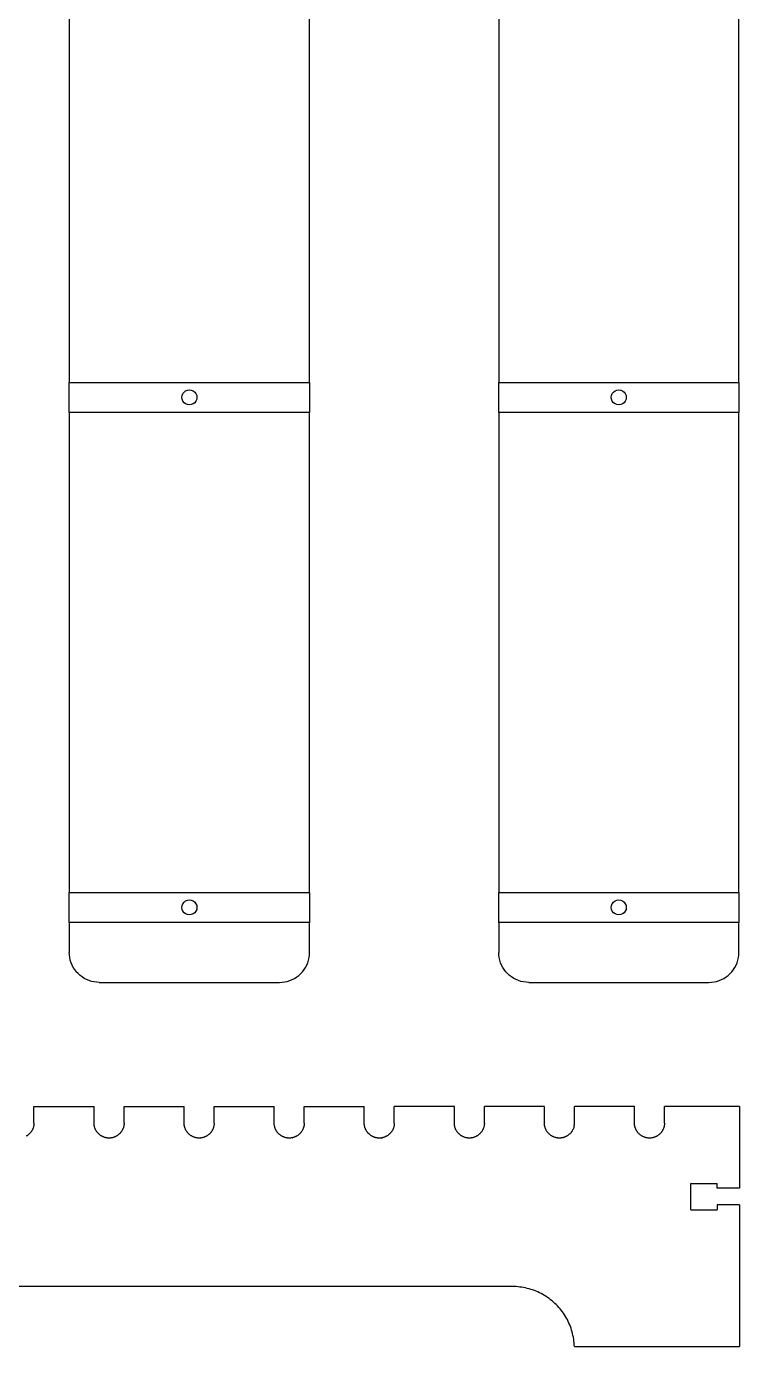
# Model space of a CAD drawing. Extents: x -24.7 to 24.7, y -45.9 to 45.9.
# Drawn here: x 12.85 to 24.73, y -45.93 to -23.93 of the extents above; entities that cross this region are included whole.
import ezdxf

# ---------------------------------------------------------------- set-up
doc = ezdxf.new("R2010")
doc.units = 0
doc.header["$MEASUREMENT"] = 0
doc.layers.get('0').update_dxf_attribs({"linetype": 'CONTINUOUS'})

msp = doc.modelspace()

# ---------------------------------------------------------------- linework, layer by layer
at = {"color": 3}
for p, q in [((13.568, -21.86), (13.568, -29.86)), ((17.568, -29.86), (17.568, -21.86)), ((20.719, -21.86), (20.719, -29.86)), ((24.719, -29.86), (24.719, -21.86)), ((13.568, -30.36), (13.568, -29.86)), ((17.568, -29.86), (17.568, -30.36)), ((20.719, -30.36), (20.719, -29.86)), ((24.719, -29.86), (24.719, -30.36)), ((13.568, -30.36), (13.568, -38.36)), ((17.568, -38.36), (17.568, -30.36)), ((20.719, -30.36), (20.719, -38.36)), ((24.719, -38.36), (24.719, -30.36)), ((13.568, -38.86), (13.568, -38.36)), ((17.568, -38.36), (17.568, -38.86)), ((20.719, -38.86), (20.719, -38.36)), ((24.719, -38.36), (24.719, -38.86)), ((13.568, -38.86), (13.568, -39.359)), ((17.568, -39.359), (17.568, -38.86)), ((20.719, -38.86), (20.719, -39.359)), ((24.719, -39.359), (24.719, -38.86)), ((12.98, -42.203), (12.98, -41.928)), ((13.98, -42.203), (13.98, -41.928)), ((14.48, -42.203), (14.48, -41.928)), ((15.48, -42.203), (15.48, -41.928)), ((15.98, -42.203), (15.98, -41.928)), ((16.98, -42.203), (16.98, -41.928)), ((17.48, -42.203), (17.48, -41.928)), ((18.48, -42.203), (18.48, -41.928)), ((18.98, -42.203), (18.98, -41.928)), ((19.98, -42.203), (19.98, -41.928)), ((20.48, -42.203), (20.48, -41.928)), ((21.48, -42.203), (21.48, -41.928)), ((21.98, -42.203), (21.98, -41.928)), ((22.98, -42.203), (22.98, -41.928)), ((23.48, -42.203), (23.48, -41.928)), ((24.73, -41.928), (24.73, -43.287)), ((23.918, -43.647), (23.918, -43.209)), ((24.355, -43.287), (24.355, -43.209)), ((24.355, -43.568), (24.355, -43.647)), ((24.73, -43.568), (24.73, -45.928)), ((21.979, -45.928), (21.979, -45.926))]:
    msp.add_line(p, q, dxfattribs=at)
at = {"color": 1}
for p, q in [((13.568, -29.86), (17.568, -29.86)), ((20.719, -29.86), (24.719, -29.86)), ((17.568, -30.36), (13.568, -30.36)), ((24.719, -30.36), (20.719, -30.36)), ((13.568, -38.36), (17.568, -38.36)), ((20.719, -38.36), (24.719, -38.36)), ((17.568, -38.86), (13.568, -38.86)), ((24.719, -38.86), (20.719, -38.86)), ((14.068, -39.859), (17.068, -39.859)), ((21.219, -39.859), (24.219, -39.859)), ((12.98, -41.928), (13.98, -41.928)), ((14.48, -41.928), (15.48, -41.928)), ((15.98, -41.928), (16.98, -41.928)), ((17.48, -41.928), (18.48, -41.928)), ((19.98, -41.928), (18.98, -41.928)), ((21.48, -41.928), (20.48, -41.928)), ((22.98, -41.928), (21.98, -41.928)), ((24.73, -41.928), (23.48, -41.928)), ((23.918, -43.209), (24.355, -43.209)), ((24.73, -43.287), (24.355, -43.287)), ((23.918, -43.647), (24.355, -43.647)), ((24.73, -43.568), (24.355, -43.568)), ((20.979, -44.928), (5.98, -44.928)), ((21.979, -45.928), (24.73, -45.928))]:
    msp.add_line(p, q, dxfattribs=at)
for p, q in [((15.443, -30.11), (15.447, -30.077)), ((15.447, -30.142), (15.443, -30.11)), ((15.447, -30.077), (15.46, -30.047)), ((15.46, -30.047), (15.48, -30.021)), ((15.48, -30.021), (15.505, -30.001)), ((15.505, -30.001), (15.536, -29.989)), ((15.536, -29.989), (15.568, -29.985)), ((15.568, -29.985), (15.6, -29.989)), ((15.6, -29.989), (15.63, -30.001)), ((15.63, -30.001), (15.656, -30.021)), ((15.656, -30.021), (15.676, -30.047)), ((15.676, -30.047), (15.689, -30.077)), ((15.689, -30.077), (15.693, -30.11)), ((15.693, -30.11), (15.689, -30.142)), ((22.594, -30.11), (22.598, -30.077)), ((22.598, -30.142), (22.594, -30.11)), ((22.598, -30.077), (22.611, -30.047)), ((22.611, -30.047), (22.63, -30.021)), ((22.63, -30.021), (22.656, -30.001)), ((22.656, -30.001), (22.686, -29.989)), ((22.686, -29.989), (22.719, -29.985)), ((22.719, -29.985), (22.751, -29.989)), ((22.751, -29.989), (22.781, -30.001)), ((22.781, -30.001), (22.807, -30.021)), ((22.807, -30.021), (22.827, -30.047)), ((22.827, -30.047), (22.839, -30.077)), ((22.839, -30.077), (22.844, -30.11)), ((22.844, -30.11), (22.839, -30.142)), ((15.46, -30.172), (15.447, -30.142)), ((15.48, -30.198), (15.46, -30.172)), ((15.505, -30.218), (15.48, -30.198)), ((15.536, -30.23), (15.505, -30.218)), ((15.568, -30.235), (15.536, -30.23)), ((15.6, -30.23), (15.568, -30.235)), ((15.63, -30.218), (15.6, -30.23)), ((15.656, -30.198), (15.63, -30.218)), ((15.676, -30.172), (15.656, -30.198)), ((15.689, -30.142), (15.676, -30.172)), ((22.611, -30.172), (22.598, -30.142)), ((22.63, -30.198), (22.611, -30.172)), ((22.656, -30.218), (22.63, -30.198)), ((22.686, -30.23), (22.656, -30.218)), ((22.719, -30.235), (22.686, -30.23)), ((22.751, -30.23), (22.719, -30.235)), ((22.781, -30.218), (22.751, -30.23)), ((22.807, -30.198), (22.781, -30.218)), ((22.827, -30.172), (22.807, -30.198)), ((22.839, -30.142), (22.827, -30.172)), ((15.505, -38.501), (15.536, -38.489)), ((15.536, -38.489), (15.568, -38.485)), ((15.568, -38.485), (15.6, -38.489)), ((15.6, -38.489), (15.63, -38.501)), ((22.656, -38.501), (22.686, -38.489)), ((22.686, -38.489), (22.719, -38.485)), ((22.719, -38.485), (22.751, -38.489)), ((22.751, -38.489), (22.781, -38.501)), ((15.443, -38.61), (15.447, -38.577)), ((15.447, -38.642), (15.443, -38.61)), ((15.447, -38.577), (15.46, -38.547)), ((15.46, -38.672), (15.447, -38.642)), ((15.46, -38.547), (15.48, -38.521)), ((15.48, -38.698), (15.46, -38.672)), ((15.48, -38.521), (15.505, -38.501)), ((15.505, -38.718), (15.48, -38.698)), ((15.536, -38.73), (15.505, -38.718)), ((15.63, -38.718), (15.6, -38.73)), ((15.63, -38.501), (15.656, -38.521)), ((15.656, -38.698), (15.63, -38.718)), ((15.656, -38.521), (15.676, -38.547)), ((15.676, -38.672), (15.656, -38.698)), ((15.676, -38.547), (15.689, -38.577)), ((15.689, -38.642), (15.676, -38.672)), ((15.689, -38.577), (15.693, -38.61)), ((15.693, -38.61), (15.689, -38.642)), ((22.594, -38.61), (22.598, -38.577)), ((22.598, -38.642), (22.594, -38.61)), ((22.598, -38.577), (22.611, -38.547)), ((22.611, -38.672), (22.598, -38.642)), ((22.611, -38.547), (22.63, -38.521)), ((22.63, -38.698), (22.611, -38.672)), ((22.63, -38.521), (22.656, -38.501)), ((22.656, -38.718), (22.63, -38.698)), ((22.686, -38.73), (22.656, -38.718)), ((22.781, -38.718), (22.751, -38.73)), ((22.781, -38.501), (22.807, -38.521)), ((22.807, -38.698), (22.781, -38.718)), ((22.807, -38.521), (22.827, -38.547)), ((22.827, -38.672), (22.807, -38.698)), ((22.827, -38.547), (22.839, -38.577)), ((22.839, -38.642), (22.827, -38.672)), ((22.839, -38.577), (22.844, -38.61)), ((22.844, -38.61), (22.839, -38.642)), ((15.568, -38.735), (15.536, -38.73)), ((15.6, -38.73), (15.568, -38.735)), ((22.719, -38.735), (22.686, -38.73)), ((22.751, -38.73), (22.719, -38.735)), ((13.57, -39.402), (13.568, -39.359)), ((17.566, -39.402), (17.568, -39.359)), ((20.721, -39.402), (20.719, -39.359)), ((24.717, -39.402), (24.719, -39.359)), ((13.575, -39.446), (13.57, -39.402)), ((13.585, -39.488), (13.575, -39.446)), ((13.598, -39.53), (13.585, -39.488)), ((13.615, -39.57), (13.598, -39.53)), ((13.635, -39.609), (13.615, -39.57)), ((17.501, -39.609), (17.521, -39.57)), ((17.521, -39.57), (17.538, -39.53)), ((17.538, -39.53), (17.551, -39.488)), ((17.551, -39.488), (17.56, -39.446)), ((17.56, -39.446), (17.566, -39.402)), ((20.726, -39.446), (20.721, -39.402)), ((20.736, -39.488), (20.726, -39.446)), ((20.749, -39.53), (20.736, -39.488)), ((20.766, -39.57), (20.749, -39.53)), ((20.786, -39.609), (20.766, -39.57)), ((24.652, -39.609), (24.672, -39.57)), ((24.672, -39.57), (24.689, -39.53)), ((24.689, -39.53), (24.702, -39.488)), ((24.702, -39.488), (24.711, -39.446)), ((24.711, -39.446), (24.717, -39.402)), ((13.658, -39.646), (13.635, -39.609)), ((13.685, -39.68), (13.658, -39.646)), ((13.714, -39.712), (13.685, -39.68)), ((13.747, -39.742), (13.714, -39.712)), ((13.781, -39.768), (13.747, -39.742)), ((13.818, -39.792), (13.781, -39.768)), ((13.857, -39.812), (13.818, -39.792)), ((13.897, -39.829), (13.857, -39.812)), ((17.239, -39.829), (17.279, -39.812)), ((17.279, -39.812), (17.318, -39.792)), ((17.318, -39.792), (17.355, -39.768)), ((17.355, -39.768), (17.389, -39.742)), ((17.389, -39.742), (17.421, -39.712)), ((17.421, -39.712), (17.451, -39.68)), ((17.451, -39.68), (17.477, -39.646)), ((17.477, -39.646), (17.501, -39.609)), ((20.809, -39.646), (20.786, -39.609)), ((20.836, -39.68), (20.809, -39.646)), ((20.865, -39.712), (20.836, -39.68)), ((20.897, -39.742), (20.865, -39.712)), ((20.932, -39.768), (20.897, -39.742)), ((20.969, -39.792), (20.932, -39.768)), ((21.007, -39.812), (20.969, -39.792)), ((21.048, -39.829), (21.007, -39.812)), ((24.39, -39.829), (24.43, -39.812)), ((24.43, -39.812), (24.469, -39.792)), ((24.469, -39.792), (24.506, -39.768)), ((24.506, -39.768), (24.54, -39.742)), ((24.54, -39.742), (24.572, -39.712)), ((24.572, -39.712), (24.602, -39.68)), ((24.602, -39.68), (24.628, -39.646)), ((24.628, -39.646), (24.652, -39.609)), ((13.938, -39.842), (13.897, -39.829)), ((13.981, -39.851), (13.938, -39.842)), ((14.024, -39.857), (13.981, -39.851)), ((14.068, -39.859), (14.024, -39.857)), ((17.068, -39.859), (17.111, -39.857)), ((17.111, -39.857), (17.155, -39.851)), ((17.155, -39.851), (17.197, -39.842)), ((17.197, -39.842), (17.239, -39.829)), ((21.089, -39.842), (21.048, -39.829)), ((21.132, -39.851), (21.089, -39.842)), ((21.175, -39.857), (21.132, -39.851)), ((21.219, -39.859), (21.175, -39.857)), ((24.219, -39.859), (24.262, -39.857)), ((24.262, -39.857), (24.306, -39.851)), ((24.306, -39.851), (24.348, -39.842)), ((24.348, -39.842), (24.39, -39.829)), ((12.978, -42.234), (12.977, -42.242)), ((12.979, -42.226), (12.978, -42.234)), ((12.98, -42.219), (12.979, -42.226)), ((12.98, -42.203), (12.98, -42.211)), ((12.98, -42.211), (12.98, -42.219)), ((13.98, -42.211), (13.98, -42.203)), ((13.981, -42.219), (13.98, -42.211)), ((13.981, -42.226), (13.981, -42.219)), ((13.982, -42.234), (13.981, -42.226)), ((13.983, -42.242), (13.982, -42.234)), ((14.478, -42.234), (14.477, -42.242)), ((14.479, -42.226), (14.478, -42.234)), ((14.48, -42.219), (14.479, -42.226)), ((14.48, -42.203), (14.48, -42.211)), ((14.48, -42.211), (14.48, -42.219)), ((15.48, -42.211), (15.48, -42.203)), ((15.481, -42.219), (15.48, -42.211)), ((15.481, -42.226), (15.481, -42.219)), ((15.482, -42.234), (15.481, -42.226)), ((15.483, -42.242), (15.482, -42.234)), ((15.978, -42.234), (15.977, -42.242)), ((15.979, -42.226), (15.978, -42.234)), ((15.98, -42.219), (15.979, -42.226)), ((15.98, -42.203), (15.98, -42.211)), ((15.98, -42.211), (15.98, -42.219)), ((16.98, -42.211), (16.98, -42.203)), ((16.981, -42.219), (16.98, -42.211)), ((16.981, -42.226), (16.981, -42.219)), ((16.982, -42.234), (16.981, -42.226)), ((16.983, -42.242), (16.982, -42.234)), ((17.478, -42.234), (17.477, -42.242)), ((17.479, -42.226), (17.478, -42.234)), ((17.48, -42.219), (17.479, -42.226)), ((17.48, -42.203), (17.48, -42.211)), ((17.48, -42.211), (17.48, -42.219)), ((18.48, -42.211), (18.48, -42.203)), ((18.481, -42.219), (18.48, -42.211)), ((18.481, -42.226), (18.481, -42.219)), ((18.482, -42.234), (18.481, -42.226)), ((18.483, -42.242), (18.482, -42.234)), ((18.978, -42.234), (18.977, -42.242)), ((18.979, -42.226), (18.978, -42.234)), ((18.98, -42.219), (18.979, -42.226)), ((18.98, -42.203), (18.98, -42.211)), ((18.98, -42.211), (18.98, -42.219)), ((19.98, -42.211), (19.98, -42.203)), ((19.981, -42.219), (19.98, -42.211)), ((19.981, -42.226), (19.981, -42.219)), ((19.982, -42.234), (19.981, -42.226)), ((19.983, -42.242), (19.982, -42.234)), ((20.478, -42.234), (20.477, -42.242)), ((20.479, -42.226), (20.478, -42.234)), ((20.48, -42.219), (20.479, -42.226)), ((20.48, -42.203), (20.48, -42.211)), ((20.48, -42.211), (20.48, -42.219)), ((21.48, -42.211), (21.48, -42.203)), ((21.481, -42.219), (21.48, -42.211)), ((21.481, -42.226), (21.481, -42.219)), ((21.482, -42.234), (21.481, -42.226)), ((21.483, -42.242), (21.482, -42.234)), ((21.977, -42.242), (21.978, -42.234)), ((21.979, -42.226), (21.978, -42.234)), ((21.979, -42.226), (21.98, -42.219)), ((21.98, -42.211), (21.98, -42.203)), ((21.98, -42.219), (21.98, -42.211)), ((22.98, -42.211), (22.98, -42.203)), ((22.981, -42.219), (22.98, -42.211)), ((22.981, -42.226), (22.981, -42.219)), ((22.982, -42.234), (22.981, -42.226)), ((22.983, -42.242), (22.982, -42.234)), ((23.478, -42.234), (23.477, -42.242)), ((23.479, -42.226), (23.478, -42.234)), ((23.48, -42.219), (23.479, -42.226)), ((23.48, -42.203), (23.48, -42.211)), ((23.48, -42.211), (23.48, -42.219)), ((12.857, -42.418), (12.85, -42.422)), ((12.864, -42.414), (12.857, -42.418)), ((12.871, -42.41), (12.864, -42.414)), ((12.877, -42.405), (12.871, -42.41)), ((12.883, -42.4), (12.877, -42.405)), ((12.889, -42.395), (12.883, -42.4)), ((12.895, -42.39), (12.889, -42.395)), ((12.901, -42.385), (12.895, -42.39)), ((12.907, -42.38), (12.901, -42.385)), ((12.912, -42.374), (12.907, -42.38)), ((12.918, -42.368), (12.912, -42.374)), ((12.923, -42.362), (12.918, -42.368)), ((12.928, -42.356), (12.923, -42.362)), ((12.932, -42.35), (12.928, -42.356)), ((12.937, -42.343), (12.932, -42.35)), ((12.941, -42.337), (12.937, -42.343)), ((12.945, -42.33), (12.941, -42.337)), ((12.949, -42.323), (12.945, -42.33)), ((12.953, -42.316), (12.949, -42.323)), ((12.956, -42.309), (12.953, -42.316)), ((12.959, -42.302), (12.956, -42.309)), ((12.962, -42.295), (12.959, -42.302)), ((12.965, -42.287), (12.962, -42.295)), ((12.968, -42.28), (12.965, -42.287)), ((12.97, -42.273), (12.968, -42.28)), ((12.972, -42.265), (12.97, -42.273)), ((12.974, -42.257), (12.972, -42.265)), ((12.976, -42.25), (12.974, -42.257)), ((12.977, -42.242), (12.976, -42.25)), ((13.984, -42.25), (13.983, -42.242)), ((13.986, -42.257), (13.984, -42.25)), ((13.988, -42.265), (13.986, -42.257)), ((13.99, -42.273), (13.988, -42.265)), ((13.992, -42.28), (13.99, -42.273)), ((13.995, -42.287), (13.992, -42.28)), ((13.998, -42.295), (13.995, -42.287)), ((14.001, -42.302), (13.998, -42.295)), ((14.004, -42.309), (14.001, -42.302)), ((14.007, -42.316), (14.004, -42.309)), ((14.011, -42.323), (14.007, -42.316)), ((14.015, -42.33), (14.011, -42.323)), ((14.019, -42.337), (14.015, -42.33)), ((14.023, -42.343), (14.019, -42.337)), ((14.028, -42.35), (14.023, -42.343)), ((14.032, -42.356), (14.028, -42.35)), ((14.037, -42.362), (14.032, -42.356)), ((14.042, -42.368), (14.037, -42.362)), ((14.048, -42.374), (14.042, -42.368)), ((14.053, -42.38), (14.048, -42.374)), ((14.059, -42.385), (14.053, -42.38)), ((14.065, -42.39), (14.059, -42.385)), ((14.071, -42.395), (14.065, -42.39)), ((14.077, -42.4), (14.071, -42.395)), ((14.083, -42.405), (14.077, -42.4)), ((14.089, -42.41), (14.083, -42.405)), ((14.096, -42.414), (14.089, -42.41)), ((14.103, -42.418), (14.096, -42.414)), ((14.11, -42.422), (14.103, -42.418)), ((14.117, -42.426), (14.11, -42.422)), ((14.124, -42.429), (14.117, -42.426)), ((14.131, -42.432), (14.124, -42.429)), ((14.138, -42.435), (14.131, -42.432)), ((14.145, -42.438), (14.138, -42.435)), ((14.153, -42.441), (14.145, -42.438)), ((14.16, -42.443), (14.153, -42.441)), ((14.168, -42.445), (14.16, -42.443)), ((14.175, -42.447), (14.168, -42.445)), ((14.183, -42.448), (14.175, -42.447)), ((14.191, -42.45), (14.183, -42.448)), ((14.199, -42.451), (14.191, -42.45)), ((14.206, -42.452), (14.199, -42.451)), ((14.214, -42.452), (14.206, -42.452)), ((14.222, -42.453), (14.214, -42.452)), ((14.23, -42.453), (14.222, -42.453)), ((14.238, -42.453), (14.23, -42.453)), ((14.246, -42.452), (14.238, -42.453)), ((14.254, -42.452), (14.246, -42.452)), ((14.261, -42.451), (14.254, -42.452)), ((14.269, -42.45), (14.261, -42.451)), ((14.277, -42.448), (14.269, -42.45)), ((14.285, -42.447), (14.277, -42.448)), ((14.292, -42.445), (14.285, -42.447)), ((14.3, -42.443), (14.292, -42.445)), ((14.307, -42.441), (14.3, -42.443)), ((14.315, -42.438), (14.307, -42.441)), ((14.322, -42.435), (14.315, -42.438)), ((14.329, -42.432), (14.322, -42.435)), ((14.336, -42.429), (14.329, -42.432)), ((14.344, -42.426), (14.336, -42.429)), ((14.35, -42.422), (14.344, -42.426)), ((14.357, -42.418), (14.35, -42.422)), ((14.364, -42.414), (14.357, -42.418)), ((14.371, -42.41), (14.364, -42.414)), ((14.377, -42.405), (14.371, -42.41)), ((14.383, -42.4), (14.377, -42.405)), ((14.389, -42.395), (14.383, -42.4)), ((14.395, -42.39), (14.389, -42.395)), ((14.401, -42.385), (14.395, -42.39)), ((14.407, -42.38), (14.401, -42.385)), ((14.412, -42.374), (14.407, -42.38)), ((14.418, -42.368), (14.412, -42.374)), ((14.423, -42.362), (14.418, -42.368)), ((14.428, -42.356), (14.423, -42.362)), ((14.432, -42.35), (14.428, -42.356)), ((14.437, -42.343), (14.432, -42.35)), ((14.441, -42.337), (14.437, -42.343)), ((14.445, -42.33), (14.441, -42.337)), ((14.449, -42.323), (14.445, -42.33)), ((14.453, -42.316), (14.449, -42.323)), ((14.456, -42.309), (14.453, -42.316)), ((14.459, -42.302), (14.456, -42.309)), ((14.462, -42.295), (14.459, -42.302)), ((14.465, -42.287), (14.462, -42.295)), ((14.468, -42.28), (14.465, -42.287)), ((14.47, -42.273), (14.468, -42.28)), ((14.472, -42.265), (14.47, -42.273)), ((14.474, -42.257), (14.472, -42.265)), ((14.476, -42.25), (14.474, -42.257)), ((14.477, -42.242), (14.476, -42.25)), ((15.484, -42.25), (15.483, -42.242)), ((15.486, -42.257), (15.484, -42.25)), ((15.488, -42.265), (15.486, -42.257)), ((15.49, -42.273), (15.488, -42.265)), ((15.492, -42.28), (15.49, -42.273)), ((15.495, -42.287), (15.492, -42.28)), ((15.498, -42.295), (15.495, -42.287)), ((15.501, -42.302), (15.498, -42.295)), ((15.504, -42.309), (15.501, -42.302)), ((15.507, -42.316), (15.504, -42.309)), ((15.511, -42.323), (15.507, -42.316)), ((15.515, -42.33), (15.511, -42.323)), ((15.519, -42.337), (15.515, -42.33)), ((15.523, -42.343), (15.519, -42.337)), ((15.528, -42.35), (15.523, -42.343)), ((15.532, -42.356), (15.528, -42.35)), ((15.537, -42.362), (15.532, -42.356)), ((15.542, -42.368), (15.537, -42.362)), ((15.548, -42.374), (15.542, -42.368)), ((15.553, -42.38), (15.548, -42.374)), ((15.559, -42.385), (15.553, -42.38)), ((15.565, -42.39), (15.559, -42.385)), ((15.571, -42.395), (15.565, -42.39)), ((15.577, -42.4), (15.571, -42.395)), ((15.583, -42.405), (15.577, -42.4)), ((15.589, -42.41), (15.583, -42.405)), ((15.596, -42.414), (15.589, -42.41)), ((15.603, -42.418), (15.596, -42.414)), ((15.61, -42.422), (15.603, -42.418)), ((15.617, -42.426), (15.61, -42.422)), ((15.624, -42.429), (15.617, -42.426)), ((15.631, -42.432), (15.624, -42.429)), ((15.638, -42.435), (15.631, -42.432)), ((15.645, -42.438), (15.638, -42.435)), ((15.653, -42.441), (15.645, -42.438)), ((15.66, -42.443), (15.653, -42.441)), ((15.668, -42.445), (15.66, -42.443)), ((15.675, -42.447), (15.668, -42.445)), ((15.683, -42.448), (15.675, -42.447)), ((15.691, -42.45), (15.683, -42.448)), ((15.699, -42.451), (15.691, -42.45)), ((15.706, -42.452), (15.699, -42.451)), ((15.714, -42.452), (15.706, -42.452)), ((15.722, -42.453), (15.714, -42.452)), ((15.73, -42.453), (15.722, -42.453)), ((15.738, -42.453), (15.73, -42.453)), ((15.746, -42.452), (15.738, -42.453)), ((15.754, -42.452), (15.746, -42.452)), ((15.761, -42.451), (15.754, -42.452)), ((15.769, -42.45), (15.761, -42.451)), ((15.777, -42.448), (15.769, -42.45)), ((15.785, -42.447), (15.777, -42.448)), ((15.785, -42.447), (15.792, -42.445)), ((15.8, -42.443), (15.792, -42.445)), ((15.807, -42.441), (15.8, -42.443)), ((15.815, -42.438), (15.807, -42.441)), ((15.822, -42.435), (15.815, -42.438)), ((15.829, -42.432), (15.822, -42.435)), ((15.836, -42.429), (15.829, -42.432)), ((15.844, -42.426), (15.836, -42.429)), ((15.85, -42.422), (15.844, -42.426)), ((15.857, -42.418), (15.85, -42.422)), ((15.864, -42.414), (15.857, -42.418)), ((15.871, -42.41), (15.864, -42.414)), ((15.877, -42.405), (15.871, -42.41)), ((15.883, -42.4), (15.877, -42.405)), ((15.889, -42.395), (15.883, -42.4)), ((15.895, -42.39), (15.889, -42.395)), ((15.901, -42.385), (15.895, -42.39)), ((15.907, -42.38), (15.901, -42.385)), ((15.912, -42.374), (15.907, -42.38)), ((15.918, -42.368), (15.912, -42.374)), ((15.923, -42.362), (15.918, -42.368)), ((15.928, -42.356), (15.923, -42.362)), ((15.932, -42.35), (15.928, -42.356)), ((15.937, -42.343), (15.932, -42.35)), ((15.941, -42.337), (15.937, -42.343)), ((15.945, -42.33), (15.941, -42.337)), ((15.949, -42.323), (15.945, -42.33)), ((15.953, -42.316), (15.949, -42.323)), ((15.956, -42.309), (15.953, -42.316)), ((15.959, -42.302), (15.956, -42.309)), ((15.962, -42.295), (15.959, -42.302)), ((15.965, -42.287), (15.962, -42.295)), ((15.968, -42.28), (15.965, -42.287)), ((15.97, -42.273), (15.968, -42.28)), ((15.972, -42.265), (15.97, -42.273)), ((15.974, -42.257), (15.972, -42.265)), ((15.976, -42.25), (15.974, -42.257)), ((15.977, -42.242), (15.976, -42.25)), ((16.984, -42.25), (16.983, -42.242)), ((16.986, -42.257), (16.984, -42.25)), ((16.988, -42.265), (16.986, -42.257)), ((16.99, -42.273), (16.988, -42.265)), ((16.992, -42.28), (16.99, -42.273)), ((16.995, -42.287), (16.992, -42.28)), ((16.998, -42.295), (16.995, -42.287)), ((17.001, -42.302), (16.998, -42.295)), ((17.004, -42.309), (17.001, -42.302)), ((17.007, -42.316), (17.004, -42.309)), ((17.011, -42.323), (17.007, -42.316)), ((17.015, -42.33), (17.011, -42.323)), ((17.019, -42.337), (17.015, -42.33)), ((17.023, -42.343), (17.019, -42.337)), ((17.028, -42.35), (17.023, -42.343)), ((17.032, -42.356), (17.028, -42.35)), ((17.037, -42.362), (17.032, -42.356)), ((17.042, -42.368), (17.037, -42.362)), ((17.048, -42.374), (17.042, -42.368)), ((17.053, -42.38), (17.048, -42.374)), ((17.059, -42.385), (17.053, -42.38)), ((17.065, -42.39), (17.059, -42.385)), ((17.071, -42.395), (17.065, -42.39)), ((17.077, -42.4), (17.071, -42.395)), ((17.083, -42.405), (17.077, -42.4)), ((17.089, -42.41), (17.083, -42.405)), ((17.096, -42.414), (17.089, -42.41)), ((17.103, -42.418), (17.096, -42.414)), ((17.11, -42.422), (17.103, -42.418)), ((17.117, -42.426), (17.11, -42.422)), ((17.124, -42.429), (17.117, -42.426)), ((17.131, -42.432), (17.124, -42.429)), ((17.138, -42.435), (17.131, -42.432)), ((17.145, -42.438), (17.138, -42.435)), ((17.153, -42.441), (17.145, -42.438)), ((17.16, -42.443), (17.153, -42.441)), ((17.168, -42.445), (17.16, -42.443)), ((17.175, -42.447), (17.168, -42.445)), ((17.183, -42.448), (17.175, -42.447)), ((17.191, -42.45), (17.183, -42.448)), ((17.199, -42.451), (17.191, -42.45)), ((17.206, -42.452), (17.199, -42.451)), ((17.214, -42.452), (17.206, -42.452)), ((17.222, -42.453), (17.214, -42.452)), ((17.23, -42.453), (17.222, -42.453)), ((17.238, -42.453), (17.23, -42.453)), ((17.246, -42.452), (17.238, -42.453)), ((17.254, -42.452), (17.246, -42.452)), ((17.261, -42.451), (17.254, -42.452)), ((17.269, -42.45), (17.261, -42.451)), ((17.277, -42.448), (17.269, -42.45)), ((17.277, -42.448), (17.285, -42.447)), ((17.292, -42.445), (17.285, -42.447)), ((17.3, -42.443), (17.292, -42.445)), ((17.307, -42.441), (17.3, -42.443)), ((17.315, -42.438), (17.307, -42.441)), ((17.322, -42.435), (17.315, -42.438)), ((17.329, -42.432), (17.322, -42.435)), ((17.336, -42.429), (17.329, -42.432)), ((17.344, -42.426), (17.336, -42.429)), ((17.35, -42.422), (17.344, -42.426)), ((17.357, -42.418), (17.35, -42.422)), ((17.364, -42.414), (17.357, -42.418)), ((17.371, -42.41), (17.364, -42.414)), ((17.377, -42.405), (17.371, -42.41)), ((17.383, -42.4), (17.377, -42.405)), ((17.389, -42.395), (17.383, -42.4)), ((17.395, -42.39), (17.389, -42.395)), ((17.401, -42.385), (17.395, -42.39)), ((17.407, -42.38), (17.401, -42.385)), ((17.412, -42.374), (17.407, -42.38)), ((17.418, -42.368), (17.412, -42.374)), ((17.423, -42.362), (17.418, -42.368)), ((17.428, -42.356), (17.423, -42.362)), ((17.432, -42.35), (17.428, -42.356)), ((17.437, -42.343), (17.432, -42.35)), ((17.441, -42.337), (17.437, -42.343)), ((17.445, -42.33), (17.441, -42.337)), ((17.449, -42.323), (17.445, -42.33)), ((17.453, -42.316), (17.449, -42.323)), ((17.456, -42.309), (17.453, -42.316)), ((17.459, -42.302), (17.456, -42.309)), ((17.462, -42.295), (17.459, -42.302)), ((17.465, -42.287), (17.462, -42.295)), ((17.468, -42.28), (17.465, -42.287)), ((17.47, -42.273), (17.468, -42.28)), ((17.472, -42.265), (17.47, -42.273)), ((17.474, -42.257), (17.472, -42.265)), ((17.476, -42.25), (17.474, -42.257)), ((17.477, -42.242), (17.476, -42.25)), ((18.484, -42.25), (18.483, -42.242)), ((18.486, -42.257), (18.484, -42.25)), ((18.488, -42.265), (18.486, -42.257)), ((18.49, -42.273), (18.488, -42.265)), ((18.492, -42.28), (18.49, -42.273)), ((18.495, -42.287), (18.492, -42.28)), ((18.498, -42.295), (18.495, -42.287)), ((18.501, -42.302), (18.498, -42.295)), ((18.504, -42.309), (18.501, -42.302)), ((18.507, -42.316), (18.504, -42.309)), ((18.511, -42.323), (18.507, -42.316)), ((18.515, -42.33), (18.511, -42.323)), ((18.519, -42.337), (18.515, -42.33)), ((18.523, -42.343), (18.519, -42.337)), ((18.528, -42.35), (18.523, -42.343)), ((18.532, -42.356), (18.528, -42.35)), ((18.537, -42.362), (18.532, -42.356)), ((18.542, -42.368), (18.537, -42.362)), ((18.548, -42.374), (18.542, -42.368)), ((18.553, -42.38), (18.548, -42.374)), ((18.559, -42.385), (18.553, -42.38)), ((18.565, -42.39), (18.559, -42.385)), ((18.571, -42.395), (18.565, -42.39)), ((18.577, -42.4), (18.571, -42.395)), ((18.583, -42.405), (18.577, -42.4)), ((18.589, -42.41), (18.583, -42.405)), ((18.596, -42.414), (18.589, -42.41)), ((18.603, -42.418), (18.596, -42.414)), ((18.61, -42.422), (18.603, -42.418)), ((18.617, -42.426), (18.61, -42.422)), ((18.624, -42.429), (18.617, -42.426)), ((18.631, -42.432), (18.624, -42.429)), ((18.638, -42.435), (18.631, -42.432)), ((18.645, -42.438), (18.638, -42.435)), ((18.653, -42.441), (18.645, -42.438)), ((18.66, -42.443), (18.653, -42.441)), ((18.668, -42.445), (18.66, -42.443)), ((18.675, -42.447), (18.668, -42.445)), ((18.683, -42.448), (18.675, -42.447)), ((18.691, -42.45), (18.683, -42.448)), ((18.699, -42.451), (18.691, -42.45)), ((18.706, -42.452), (18.699, -42.451)), ((18.714, -42.452), (18.706, -42.452)), ((18.722, -42.453), (18.714, -42.452)), ((18.73, -42.453), (18.722, -42.453)), ((18.738, -42.453), (18.73, -42.453)), ((18.746, -42.452), (18.738, -42.453)), ((18.754, -42.452), (18.746, -42.452)), ((18.761, -42.451), (18.754, -42.452)), ((18.769, -42.45), (18.761, -42.451)), ((18.769, -42.45), (18.777, -42.448)), ((18.777, -42.448), (18.785, -42.447)), ((18.792, -42.445), (18.785, -42.447)), ((18.8, -42.443), (18.792, -42.445)), ((18.807, -42.441), (18.8, -42.443)), ((18.815, -42.438), (18.807, -42.441)), ((18.822, -42.435), (18.815, -42.438)), ((18.829, -42.432), (18.822, -42.435)), ((18.836, -42.429), (18.829, -42.432)), ((18.844, -42.426), (18.836, -42.429)), ((18.85, -42.422), (18.844, -42.426)), ((18.857, -42.418), (18.85, -42.422)), ((18.864, -42.414), (18.857, -42.418)), ((18.871, -42.41), (18.864, -42.414)), ((18.877, -42.405), (18.871, -42.41)), ((18.883, -42.4), (18.877, -42.405)), ((18.889, -42.395), (18.883, -42.4)), ((18.895, -42.39), (18.889, -42.395)), ((18.901, -42.385), (18.895, -42.39)), ((18.907, -42.38), (18.901, -42.385)), ((18.912, -42.374), (18.907, -42.38)), ((18.918, -42.368), (18.912, -42.374)), ((18.923, -42.362), (18.918, -42.368)), ((18.928, -42.356), (18.923, -42.362)), ((18.932, -42.35), (18.928, -42.356)), ((18.937, -42.343), (18.932, -42.35)), ((18.941, -42.337), (18.937, -42.343)), ((18.945, -42.33), (18.941, -42.337)), ((18.949, -42.323), (18.945, -42.33)), ((18.953, -42.316), (18.949, -42.323)), ((18.956, -42.309), (18.953, -42.316)), ((18.959, -42.302), (18.956, -42.309)), ((18.962, -42.295), (18.959, -42.302)), ((18.965, -42.287), (18.962, -42.295)), ((18.968, -42.28), (18.965, -42.287)), ((18.97, -42.273), (18.968, -42.28)), ((18.972, -42.265), (18.97, -42.273)), ((18.974, -42.257), (18.972, -42.265)), ((18.976, -42.25), (18.974, -42.257)), ((18.977, -42.242), (18.976, -42.25)), ((19.984, -42.25), (19.983, -42.242)), ((19.986, -42.257), (19.984, -42.25)), ((19.988, -42.265), (19.986, -42.257)), ((19.99, -42.273), (19.988, -42.265)), ((19.992, -42.28), (19.99, -42.273)), ((19.995, -42.287), (19.992, -42.28)), ((19.998, -42.295), (19.995, -42.287)), ((20.001, -42.302), (19.998, -42.295)), ((20.004, -42.309), (20.001, -42.302)), ((20.007, -42.316), (20.004, -42.309)), ((20.011, -42.323), (20.007, -42.316)), ((20.015, -42.33), (20.011, -42.323)), ((20.019, -42.337), (20.015, -42.33)), ((20.023, -42.343), (20.019, -42.337)), ((20.028, -42.35), (20.023, -42.343)), ((20.032, -42.356), (20.028, -42.35)), ((20.037, -42.362), (20.032, -42.356)), ((20.042, -42.368), (20.037, -42.362)), ((20.048, -42.374), (20.042, -42.368)), ((20.053, -42.38), (20.048, -42.374)), ((20.059, -42.385), (20.053, -42.38)), ((20.065, -42.39), (20.059, -42.385)), ((20.071, -42.395), (20.065, -42.39)), ((20.077, -42.4), (20.071, -42.395)), ((20.083, -42.405), (20.077, -42.4)), ((20.089, -42.41), (20.083, -42.405)), ((20.096, -42.414), (20.089, -42.41)), ((20.103, -42.418), (20.096, -42.414)), ((20.11, -42.422), (20.103, -42.418)), ((20.117, -42.426), (20.11, -42.422)), ((20.124, -42.429), (20.117, -42.426)), ((20.131, -42.432), (20.124, -42.429)), ((20.138, -42.435), (20.131, -42.432)), ((20.145, -42.438), (20.138, -42.435)), ((20.153, -42.441), (20.145, -42.438)), ((20.16, -42.443), (20.153, -42.441)), ((20.168, -42.445), (20.16, -42.443)), ((20.175, -42.447), (20.168, -42.445)), ((20.183, -42.448), (20.175, -42.447)), ((20.191, -42.45), (20.183, -42.448)), ((20.199, -42.451), (20.191, -42.45)), ((20.206, -42.452), (20.199, -42.451)), ((20.214, -42.452), (20.206, -42.452)), ((20.222, -42.453), (20.214, -42.452)), ((20.23, -42.453), (20.222, -42.453)), ((20.238, -42.453), (20.23, -42.453)), ((20.246, -42.452), (20.238, -42.453)), ((20.254, -42.452), (20.246, -42.452)), ((20.261, -42.451), (20.254, -42.452)), ((20.269, -42.45), (20.261, -42.451)), ((20.277, -42.448), (20.269, -42.45)), ((20.285, -42.447), (20.277, -42.448)), ((20.292, -42.445), (20.285, -42.447)), ((20.3, -42.443), (20.292, -42.445)), ((20.307, -42.441), (20.3, -42.443)), ((20.315, -42.438), (20.307, -42.441)), ((20.322, -42.435), (20.315, -42.438)), ((20.329, -42.432), (20.322, -42.435)), ((20.336, -42.429), (20.329, -42.432)), ((20.344, -42.426), (20.336, -42.429)), ((20.35, -42.422), (20.344, -42.426)), ((20.357, -42.418), (20.35, -42.422)), ((20.364, -42.414), (20.357, -42.418)), ((20.371, -42.41), (20.364, -42.414)), ((20.377, -42.405), (20.371, -42.41)), ((20.383, -42.4), (20.377, -42.405)), ((20.389, -42.395), (20.383, -42.4)), ((20.395, -42.39), (20.389, -42.395)), ((20.401, -42.385), (20.395, -42.39)), ((20.407, -42.38), (20.401, -42.385)), ((20.412, -42.374), (20.407, -42.38)), ((20.418, -42.368), (20.412, -42.374)), ((20.423, -42.362), (20.418, -42.368)), ((20.428, -42.356), (20.423, -42.362)), ((20.432, -42.35), (20.428, -42.356)), ((20.437, -42.343), (20.432, -42.35)), ((20.441, -42.337), (20.437, -42.343)), ((20.445, -42.33), (20.441, -42.337)), ((20.449, -42.323), (20.445, -42.33)), ((20.453, -42.316), (20.449, -42.323)), ((20.456, -42.309), (20.453, -42.316)), ((20.459, -42.302), (20.456, -42.309)), ((20.462, -42.295), (20.459, -42.302)), ((20.465, -42.287), (20.462, -42.295)), ((20.468, -42.28), (20.465, -42.287)), ((20.47, -42.273), (20.468, -42.28)), ((20.472, -42.265), (20.47, -42.273)), ((20.474, -42.257), (20.472, -42.265)), ((20.476, -42.25), (20.474, -42.257)), ((20.477, -42.242), (20.476, -42.25)), ((21.484, -42.25), (21.483, -42.242)), ((21.486, -42.257), (21.484, -42.25)), ((21.488, -42.265), (21.486, -42.257)), ((21.49, -42.273), (21.488, -42.265)), ((21.492, -42.28), (21.49, -42.273)), ((21.495, -42.287), (21.492, -42.28)), ((21.498, -42.295), (21.495, -42.287)), ((21.501, -42.302), (21.498, -42.295)), ((21.504, -42.309), (21.501, -42.302)), ((21.507, -42.316), (21.504, -42.309)), ((21.511, -42.323), (21.507, -42.316)), ((21.515, -42.33), (21.511, -42.323)), ((21.519, -42.337), (21.515, -42.33)), ((21.523, -42.343), (21.519, -42.337)), ((21.528, -42.35), (21.523, -42.343)), ((21.532, -42.356), (21.528, -42.35)), ((21.537, -42.362), (21.532, -42.356)), ((21.542, -42.368), (21.537, -42.362)), ((21.548, -42.374), (21.542, -42.368)), ((21.553, -42.38), (21.548, -42.374)), ((21.559, -42.385), (21.553, -42.38)), ((21.565, -42.39), (21.559, -42.385)), ((21.571, -42.395), (21.565, -42.39)), ((21.577, -42.4), (21.571, -42.395)), ((21.583, -42.405), (21.577, -42.4)), ((21.589, -42.41), (21.583, -42.405)), ((21.596, -42.414), (21.589, -42.41)), ((21.603, -42.418), (21.596, -42.414)), ((21.61, -42.422), (21.603, -42.418)), ((21.617, -42.426), (21.61, -42.422)), ((21.624, -42.429), (21.617, -42.426)), ((21.631, -42.432), (21.624, -42.429)), ((21.638, -42.435), (21.631, -42.432)), ((21.645, -42.438), (21.638, -42.435)), ((21.653, -42.441), (21.645, -42.438)), ((21.66, -42.443), (21.653, -42.441)), ((21.668, -42.445), (21.66, -42.443)), ((21.675, -42.447), (21.668, -42.445)), ((21.683, -42.448), (21.675, -42.447)), ((21.691, -42.45), (21.683, -42.448)), ((21.699, -42.451), (21.691, -42.45)), ((21.706, -42.452), (21.699, -42.451)), ((21.714, -42.452), (21.706, -42.452)), ((21.722, -42.453), (21.714, -42.452)), ((21.73, -42.453), (21.722, -42.453)), ((21.738, -42.453), (21.73, -42.453)), ((21.746, -42.452), (21.738, -42.453)), ((21.754, -42.452), (21.746, -42.452)), ((21.761, -42.451), (21.754, -42.452)), ((21.769, -42.45), (21.761, -42.451)), ((21.777, -42.448), (21.769, -42.45)), ((21.785, -42.447), (21.777, -42.448)), ((21.792, -42.445), (21.785, -42.447)), ((21.8, -42.443), (21.792, -42.445)), ((21.807, -42.441), (21.8, -42.443)), ((21.815, -42.438), (21.807, -42.441)), ((21.822, -42.435), (21.815, -42.438)), ((21.829, -42.432), (21.822, -42.435)), ((21.836, -42.429), (21.829, -42.432)), ((21.844, -42.426), (21.836, -42.429)), ((21.85, -42.422), (21.844, -42.426)), ((21.857, -42.418), (21.85, -42.422)), ((21.864, -42.414), (21.857, -42.418)), ((21.871, -42.41), (21.864, -42.414)), ((21.877, -42.405), (21.871, -42.41)), ((21.883, -42.4), (21.877, -42.405)), ((21.889, -42.395), (21.883, -42.4)), ((21.895, -42.39), (21.889, -42.395)), ((21.901, -42.385), (21.895, -42.39)), ((21.907, -42.38), (21.901, -42.385)), ((21.912, -42.374), (21.907, -42.38)), ((21.918, -42.368), (21.912, -42.374)), ((21.923, -42.362), (21.918, -42.368)), ((21.928, -42.356), (21.923, -42.362)), ((21.932, -42.35), (21.928, -42.356)), ((21.937, -42.343), (21.932, -42.35)), ((21.941, -42.337), (21.937, -42.343)), ((21.945, -42.33), (21.941, -42.337)), ((21.949, -42.323), (21.945, -42.33)), ((21.953, -42.316), (21.949, -42.323)), ((21.956, -42.309), (21.953, -42.316)), ((21.959, -42.302), (21.956, -42.309)), ((21.962, -42.295), (21.959, -42.302)), ((21.965, -42.287), (21.962, -42.295)), ((21.968, -42.28), (21.965, -42.287)), ((21.97, -42.273), (21.968, -42.28)), ((21.972, -42.265), (21.97, -42.273)), ((21.974, -42.257), (21.972, -42.265)), ((21.976, -42.25), (21.974, -42.257)), ((21.977, -42.242), (21.976, -42.25)), ((22.984, -42.25), (22.983, -42.242)), ((22.986, -42.257), (22.984, -42.25)), ((22.988, -42.265), (22.986, -42.257)), ((22.99, -42.273), (22.988, -42.265)), ((22.992, -42.28), (22.99, -42.273)), ((22.995, -42.287), (22.992, -42.28)), ((22.998, -42.295), (22.995, -42.287)), ((23.001, -42.302), (22.998, -42.295)), ((23.004, -42.309), (23.001, -42.302)), ((23.007, -42.316), (23.004, -42.309)), ((23.011, -42.323), (23.007, -42.316)), ((23.015, -42.33), (23.011, -42.323)), ((23.019, -42.337), (23.015, -42.33)), ((23.023, -42.343), (23.019, -42.337)), ((23.028, -42.35), (23.023, -42.343)), ((23.032, -42.356), (23.028, -42.35)), ((23.037, -42.362), (23.032, -42.356)), ((23.042, -42.368), (23.037, -42.362)), ((23.048, -42.374), (23.042, -42.368)), ((23.053, -42.38), (23.048, -42.374)), ((23.059, -42.385), (23.053, -42.38)), ((23.065, -42.39), (23.059, -42.385)), ((23.071, -42.395), (23.065, -42.39)), ((23.077, -42.4), (23.071, -42.395)), ((23.083, -42.405), (23.077, -42.4)), ((23.089, -42.41), (23.083, -42.405)), ((23.096, -42.414), (23.089, -42.41)), ((23.103, -42.418), (23.096, -42.414)), ((23.11, -42.422), (23.103, -42.418)), ((23.117, -42.426), (23.11, -42.422)), ((23.124, -42.429), (23.117, -42.426)), ((23.131, -42.432), (23.124, -42.429)), ((23.138, -42.435), (23.131, -42.432)), ((23.145, -42.438), (23.138, -42.435)), ((23.153, -42.441), (23.145, -42.438)), ((23.16, -42.443), (23.153, -42.441)), ((23.168, -42.445), (23.16, -42.443)), ((23.175, -42.447), (23.168, -42.445)), ((23.183, -42.448), (23.175, -42.447)), ((23.191, -42.45), (23.183, -42.448)), ((23.199, -42.451), (23.191, -42.45)), ((23.206, -42.452), (23.199, -42.451)), ((23.214, -42.452), (23.206, -42.452)), ((23.222, -42.453), (23.214, -42.452)), ((23.23, -42.453), (23.222, -42.453)), ((23.238, -42.453), (23.23, -42.453)), ((23.246, -42.452), (23.238, -42.453)), ((23.254, -42.452), (23.246, -42.452)), ((23.261, -42.451), (23.254, -42.452)), ((23.269, -42.45), (23.261, -42.451)), ((23.277, -42.448), (23.269, -42.45)), ((23.285, -42.447), (23.277, -42.448)), ((23.292, -42.445), (23.285, -42.447)), ((23.3, -42.443), (23.292, -42.445)), ((23.307, -42.441), (23.3, -42.443)), ((23.315, -42.438), (23.307, -42.441)), ((23.322, -42.435), (23.315, -42.438)), ((23.329, -42.432), (23.322, -42.435)), ((23.336, -42.429), (23.329, -42.432)), ((23.344, -42.426), (23.336, -42.429)), ((23.35, -42.422), (23.344, -42.426)), ((23.357, -42.418), (23.35, -42.422)), ((23.364, -42.414), (23.357, -42.418)), ((23.371, -42.41), (23.364, -42.414)), ((23.377, -42.405), (23.371, -42.41)), ((23.383, -42.4), (23.377, -42.405)), ((23.389, -42.395), (23.383, -42.4)), ((23.395, -42.39), (23.389, -42.395)), ((23.401, -42.385), (23.395, -42.39)), ((23.407, -42.38), (23.401, -42.385)), ((23.412, -42.374), (23.407, -42.38)), ((23.418, -42.368), (23.412, -42.374)), ((23.423, -42.362), (23.418, -42.368)), ((23.428, -42.356), (23.423, -42.362)), ((23.432, -42.35), (23.428, -42.356)), ((23.437, -42.343), (23.432, -42.35)), ((23.441, -42.337), (23.437, -42.343)), ((23.445, -42.33), (23.441, -42.337)), ((23.449, -42.323), (23.445, -42.33)), ((23.449, -42.323), (23.453, -42.316)), ((23.456, -42.309), (23.453, -42.316)), ((23.456, -42.309), (23.459, -42.302)), ((23.462, -42.295), (23.459, -42.302)), ((23.465, -42.287), (23.462, -42.295)), ((23.468, -42.28), (23.465, -42.287)), ((23.47, -42.273), (23.468, -42.28)), ((23.472, -42.265), (23.47, -42.273)), ((23.474, -42.257), (23.472, -42.265)), ((23.476, -42.25), (23.474, -42.257)), ((23.477, -42.242), (23.476, -42.25)), ((21.01, -44.929), (20.979, -44.928)), ((21.041, -44.931), (21.01, -44.929)), ((21.072, -44.935), (21.041, -44.931)), ((21.103, -44.939), (21.072, -44.935)), ((21.134, -44.944), (21.103, -44.939)), ((21.164, -44.95), (21.134, -44.944)), ((21.195, -44.957), (21.164, -44.95)), ((21.225, -44.965), (21.195, -44.957)), ((21.255, -44.974), (21.225, -44.965)), ((21.284, -44.983), (21.255, -44.974)), ((21.314, -44.994), (21.284, -44.983)), ((21.343, -45.005), (21.314, -44.994)), ((21.371, -45.018), (21.343, -45.005)), ((21.399, -45.031), (21.371, -45.018)), ((21.427, -45.045), (21.399, -45.031)), ((21.455, -45.06), (21.427, -45.045)), ((21.482, -45.076), (21.455, -45.06)), ((21.508, -45.092), (21.482, -45.076)), ((21.534, -45.109), (21.508, -45.092)), ((21.559, -45.127), (21.534, -45.109)), ((21.584, -45.146), (21.559, -45.127)), ((21.608, -45.166), (21.584, -45.146)), ((21.632, -45.186), (21.608, -45.166)), ((21.655, -45.207), (21.632, -45.186)), ((21.678, -45.229), (21.655, -45.207)), ((21.699, -45.251), (21.678, -45.229)), ((21.72, -45.274), (21.699, -45.251)), ((21.741, -45.298), (21.72, -45.274)), ((21.76, -45.322), (21.741, -45.298)), ((21.779, -45.347), (21.76, -45.322)), ((21.797, -45.372), (21.779, -45.347)), ((21.814, -45.398), (21.797, -45.372)), ((21.831, -45.425), (21.814, -45.398)), ((21.847, -45.452), (21.831, -45.425)), ((21.862, -45.479), (21.847, -45.452)), ((21.876, -45.507), (21.862, -45.479)), ((21.889, -45.535), (21.876, -45.507)), ((21.901, -45.564), (21.889, -45.535)), ((21.913, -45.593), (21.901, -45.564)), ((21.923, -45.622), (21.913, -45.593)), ((21.933, -45.652), (21.923, -45.622)), ((21.942, -45.682), (21.933, -45.652)), ((21.949, -45.712), (21.942, -45.682)), ((21.956, -45.742), (21.949, -45.712)), ((21.962, -45.773), (21.956, -45.742)), ((21.968, -45.804), (21.962, -45.773)), ((21.972, -45.835), (21.968, -45.804)), ((21.975, -45.866), (21.972, -45.835)), ((21.978, -45.897), (21.975, -45.866)), ((21.979, -45.926), (21.978, -45.897))]:
    msp.add_line(p, q)

doc.saveas('drawing.dxf')
